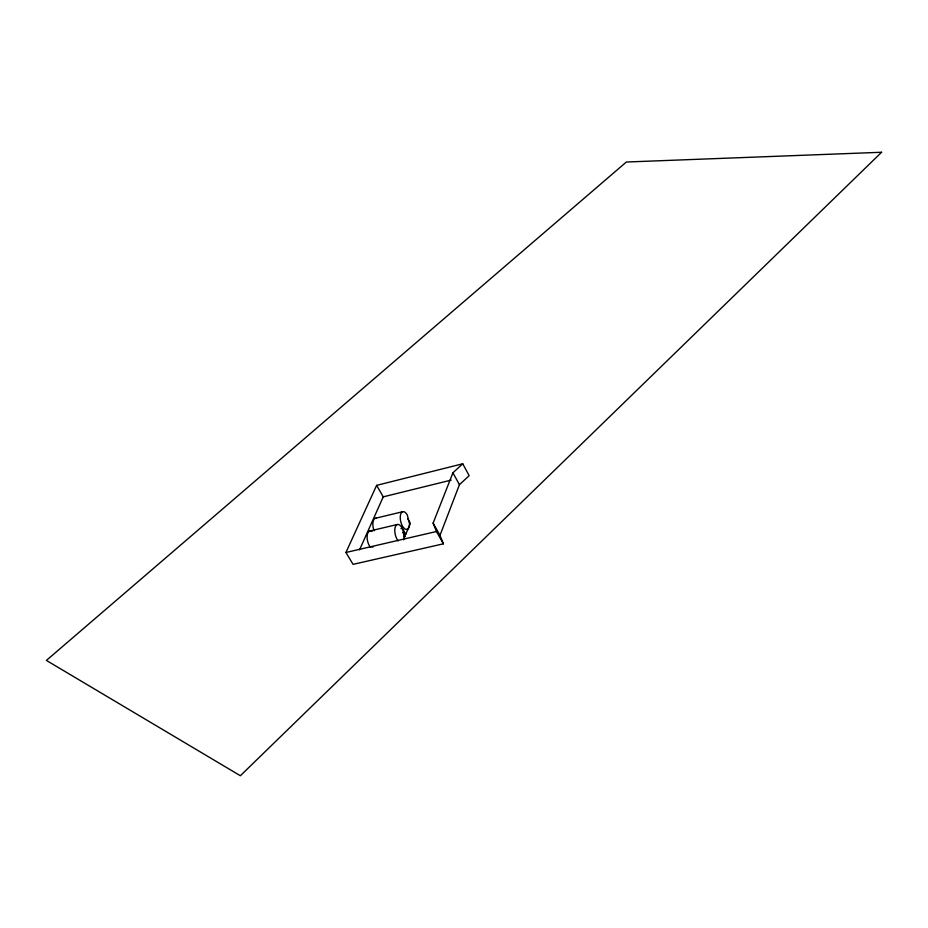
<?xml version="1.0" encoding="UTF-8"?>
<svg xmlns="http://www.w3.org/2000/svg" width="928" height="928" viewBox="0 0 928 928"><rect width="100%" height="100%" fill="white"/><g stroke="black" fill="none" stroke-linecap="round" stroke-linejoin="round"><path stroke-width="1.39" d="M440 535.317L459.43 484.694L469.162 475.67L462.736 463.78L376.617 485.367L345.924 552.485L353.081 564.352L443.398 543.82L440 535.317L433.121 523.102L452.934 472.793L462.736 463.78M403.483 539.841L405.037 536.094L402.972 532.51M403.054 532.231L404.422 534.621L405.78 534.296L410.338 523.276L407.612 518.532M359.577 549.794L383.241 496.851L451.147 480.112M375.341 518.288L402.648 511.734M369.669 531.036L397.219 524.517M400.989 528.647L402.334 528.334L405.78 534.296M403.68 536.407L405.037 536.094M345.924 552.485L436.45 531.512L443.398 543.82M371.931 547.126L373.276 546.812M370.492 547.288L369.39 545.757A9.21 4.501 77.4 0 1 367.302 534.737A9.21 4.501 77.4 0 1 372.093 531.489M398.17 540.873L397.08 539.33A9.28 4.373 77.3 0 1 395.444 526.489A9.28 4.373 77.3 0 1 401.94 527.719L403.634 531.988L404.237 536.662A9.28 4.373 77.3 0 1 404.063 538.75M376.617 485.367L383.241 496.851M452.934 472.793L459.43 484.694M433.121 523.102L436.45 531.512M374.123 530.793A9.094 4.396 77.1 0 1 373.033 521.884A9.094 4.396 77.1 0 1 376.501 518.23M881.6 152.262L240.364 775.738L46.4 660.423L626.354 162.017L881.6 152.262M407.195 529.494L404.863 529.041L402.532 526.315A9.176 4.28 77 0 1 400.896 513.636A9.176 4.28 77 0 1 407.288 514.959L409.55 523.798A9.176 4.28 77 0 1 407.195 529.494"/></g></svg>
